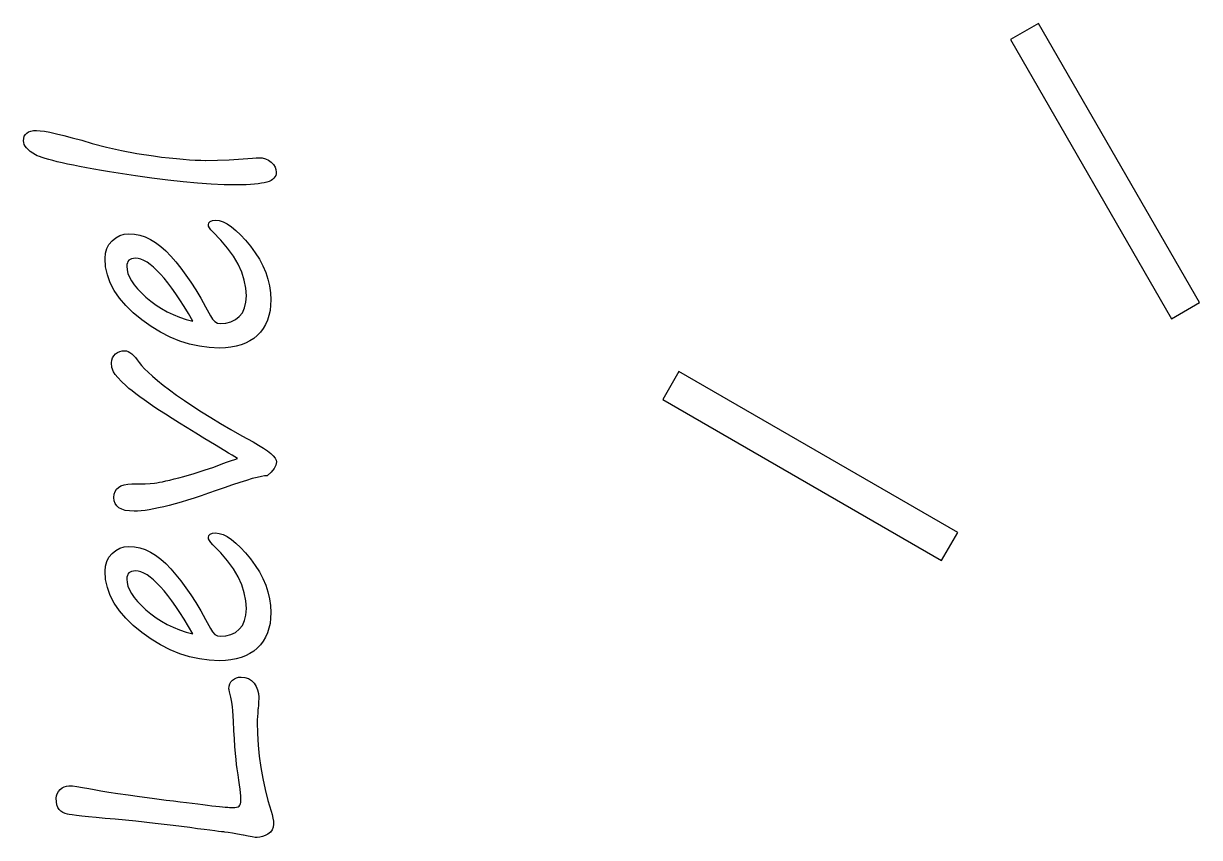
# Model space of a CAD drawing. Extents: x -1 to 126, y -65 to 138.
# Drawn here: x 95.51 to 107.2, y 1.09 to 9.17 of the extents above; entities that cross this region are included whole.
import ezdxf

# ---------------------------------------------------------------- set-up
doc = ezdxf.new("R2010")
doc.units = 0

msp = doc.modelspace()

# ---------------------------------------------------------------- linework, layer by layer
for p, q in [((105.597, 9.16847), (105.32014, 9.00845)), ((107.198, 6.39705), (105.5978, 9.16847)), ((105.32, 9.00845), (106.91992, 6.23703)), ((95.522074, 8.048407), (95.532206, 8.066131)), ((95.532206, 8.066131), (95.546543, 8.080468)), ((95.546543, 8.080468), (95.565113, 8.091869)), ((95.565113, 8.091869), (95.587465, 8.099885)), ((95.587465, 8.099885), (95.61405, 8.104513)), ((95.61405, 8.104513), (95.644431, 8.106206)), ((95.6446, 8.10623), (95.678777, 8.104254)), ((95.678777, 8.104254), (95.72266, 8.098356)), ((95.72266, 8.098356), (95.776666, 8.088224)), ((95.776666, 8.088224), (95.840801, 8.074311)), ((95.840801, 8.074311), (95.915062, 8.056587)), ((95.515846, 7.98556), (95.514153, 8.003283)), ((95.5142, 8.00328), (95.516176, 8.027325)), ((95.521745, 7.96826), (95.515846, 7.98556)), ((95.516176, 8.027325), (95.522074, 8.048407)), ((95.53103, 7.950959), (95.521745, 7.96826)), ((95.544097, 7.933659), (95.53103, 7.950959)), ((95.915062, 8.056587), (95.999028, 8.034659)), ((95.999028, 8.034659), (96.093121, 8.008497)), ((96.093121, 8.008497), (96.19734, 7.978539)), ((96.1973, 7.97838), (96.33823, 7.939984)), ((95.56055, 7.916359), (95.544097, 7.933659)), ((95.581237, 7.899059), (95.56055, 7.916359)), ((95.605283, 7.881759), (95.581237, 7.899059)), ((95.633138, 7.864882), (95.605283, 7.881759)), ((95.650438, 7.85602), (95.633138, 7.864882)), ((95.671972, 7.847158), (95.650438, 7.85602)), ((95.698134, 7.837873), (95.671972, 7.847158)), ((95.728935, 7.827741), (95.698134, 7.837873)), ((96.33823, 7.939984), (96.486752, 7.90665)), ((96.486752, 7.90665), (96.641604, 7.877536)), ((96.641604, 7.877536), (96.804051, 7.853068)), ((96.804051, 7.853068), (96.884642, 7.842936)), ((96.884642, 7.842936), (96.961012, 7.834074)), ((96.961012, 7.834074), (97.032744, 7.826483)), ((97.557233, 7.815078), (97.788878, 7.831955)), ((97.7889, 7.83197), (97.826876, 7.835357)), ((97.826876, 7.835357), (97.852614, 7.836203)), ((97.8526, 7.83619), (97.886777, 7.833227)), ((97.886777, 7.833227), (97.918423, 7.824788)), ((95.76438, 7.81761), (95.728935, 7.827741)), ((95.804463, 7.807054), (95.76438, 7.81761)), ((95.848767, 7.796076), (95.804463, 7.807054)), ((95.897712, 7.785098), (95.848767, 7.796076)), ((95.951298, 7.773273), (95.897712, 7.785098)), ((96.009526, 7.761447), (95.951298, 7.773273)), ((96.071973, 7.748804), (96.009526, 7.761447)), ((96.139484, 7.736132), (96.071973, 7.748804)), ((96.211213, 7.723065), (96.139484, 7.736132)), ((96.287585, 7.709575), (96.211213, 7.723065)), ((97.032744, 7.826483), (97.099831, 7.820161)), ((97.099831, 7.820161), (97.162702, 7.815504)), ((97.162702, 7.815504), (97.22093, 7.812117)), ((97.22093, 7.812117), (97.274515, 7.810142)), ((97.274515, 7.810142), (97.323881, 7.809295)), ((97.3239, 7.80918), (97.557233, 7.815078)), ((97.918423, 7.824788), (97.947957, 7.810451)), ((97.947957, 7.810451), (97.974542, 7.790188)), ((97.974542, 7.790188), (97.996894, 7.766989)), ((97.996894, 7.766989), (98.012925, 7.742944)), ((98.012925, 7.742944), (98.02221, 7.718475)), ((98.02221, 7.718475), (98.025596, 7.69316)), ((96.368597, 7.695662), (96.287585, 7.709575)), ((96.453828, 7.681325), (96.368597, 7.695662)), ((96.62556, 7.654316), (96.453828, 7.681325)), ((96.790539, 7.631117), (96.62556, 7.654316)), ((96.948343, 7.611277), (96.790539, 7.631117)), ((97.098976, 7.594824), (96.948343, 7.611277)), ((97.242435, 7.58218), (97.098976, 7.594824)), ((97.954029, 7.601174), (97.932072, 7.593582)), ((97.973022, 7.610459), (97.954029, 7.601174)), ((97.989052, 7.620591), (97.973022, 7.610459)), ((98.002542, 7.632416), (97.989052, 7.620591)), ((98.012674, 7.645483), (98.002542, 7.632416)), ((98.019843, 7.660243), (98.012674, 7.645483)), ((98.024471, 7.67585), (98.019843, 7.660243)), ((98.0256, 7.69315), (98.024471, 7.67585)), ((97.378723, 7.573318), (97.242435, 7.58218)), ((97.507837, 7.567843), (97.378723, 7.573318)), ((97.6302, 7.56615), (97.507837, 7.567843)), ((97.680595, 7.566884), (97.630385, 7.566602)), ((97.72743, 7.568013), (97.680595, 7.566884)), ((97.770468, 7.569988), (97.72743, 7.568013)), ((97.810132, 7.572952), (97.770468, 7.569988)), ((97.845997, 7.576733), (97.810132, 7.572952)), ((97.878063, 7.581785), (97.845997, 7.576733)), ((97.906756, 7.58726), (97.878063, 7.581785)), ((97.932072, 7.593582), (97.906756, 7.58726)), ((97.353461, 7.156009), (97.350498, 7.169499)), ((97.3505, 7.16952), (97.355128, 7.18936)), ((97.3619, 7.139556), (97.353461, 7.156009)), ((97.355128, 7.18936), (97.368619, 7.203697)), ((97.376237, 7.120139), (97.3619, 7.139556)), ((97.368619, 7.203697), (97.390971, 7.212136)), ((97.390971, 7.212136), (97.422193, 7.215099)), ((97.4222, 7.21509), (97.458909, 7.210885)), ((97.458909, 7.210885), (97.497728, 7.19906)), ((97.497728, 7.19906), (97.538235, 7.178796)), ((97.538235, 7.178796), (97.580851, 7.150526)), ((97.580851, 7.150526), (97.625154, 7.114238)), ((96.363106, 6.974587), (96.393484, 7.011295)), ((96.393484, 7.011295), (96.430193, 7.041253)), ((96.430193, 7.041253), (96.470277, 7.062758)), ((96.470277, 7.062758), (96.513739, 7.075853)), ((96.513739, 7.075853), (96.560994, 7.080059)), ((96.561, 7.08007), (96.615429, 7.076683)), ((96.615429, 7.076683), (96.669018, 7.066128)), ((96.669018, 7.066128), (96.722183, 7.048828)), ((96.722183, 7.048828), (96.774501, 7.024783)), ((96.774501, 7.024783), (96.826402, 6.993558)), ((97.3965, 7.09821), (97.376237, 7.120139)), ((97.474083, 7.017618), (97.396446, 7.098209)), ((97.541596, 6.937029), (97.474083, 7.017618)), ((97.625154, 7.114238), (97.671145, 7.069935)), ((97.671145, 7.069935), (97.718824, 7.017614)), ((97.718824, 7.017614), (97.768613, 6.957277)), ((96.328505, 6.886401), (96.3416, 6.932812)), ((96.3416, 6.932812), (96.363106, 6.974587)), ((96.826402, 6.993558), (96.877879, 6.955161)), ((96.877879, 6.955161), (96.928512, 6.910014)), ((96.928512, 6.910014), (96.978722, 6.858117)), ((97.598977, 6.857282), (97.541596, 6.937029)), ((97.768613, 6.957277), (97.816292, 6.892719)), ((96.3243, 6.8345), (96.328505, 6.886401)), ((96.330198, 6.75263), (96.3243, 6.834486)), ((96.545896, 6.792439), (96.541662, 6.775985)), ((96.552217, 6.805929), (96.545896, 6.792439)), ((96.561503, 6.817331), (96.552217, 6.805929)), ((96.573723, 6.825769), (96.561503, 6.817331)), ((96.58806, 6.832091), (96.573723, 6.825769)), ((96.60536, 6.835901), (96.58806, 6.832091)), ((96.6252, 6.83703), (96.60536, 6.835901)), ((96.652539, 6.834502), (96.625107, 6.837042)), ((96.681233, 6.827334), (96.652539, 6.834502)), ((96.710767, 6.815085), (96.681233, 6.827334)), ((96.741569, 6.797785), (96.710767, 6.815085)), ((96.773635, 6.775856), (96.741569, 6.797785)), ((96.978722, 6.858117), (97.028512, 6.800309)), ((97.028512, 6.800309), (97.078299, 6.737862)), ((97.645391, 6.777957), (97.598977, 6.857282)), ((97.681679, 6.69863), (97.645391, 6.777957)), ((97.816292, 6.892719), (97.857223, 6.82774)), ((97.857223, 6.82774), (97.892244, 6.761918)), ((96.347075, 6.672462), (96.330198, 6.75263)), ((96.375768, 6.593558), (96.347075, 6.672462)), ((96.5403, 6.75729), (96.543263, 6.72269)), ((96.541662, 6.775985), (96.540533, 6.757415)), ((96.543263, 6.72269), (96.552125, 6.687248)), ((96.552125, 6.687248), (96.566885, 6.65096)), ((96.806548, 6.749271), (96.773635, 6.775856)), ((96.840304, 6.717205), (96.806548, 6.749271)), ((96.875746, 6.680917), (96.840304, 6.717205)), ((96.912034, 6.639145), (96.875746, 6.680917)), ((97.078299, 6.737862), (97.127668, 6.670775)), ((97.127668, 6.670775), (97.176611, 6.599045)), ((97.707841, 6.619727), (97.681679, 6.69863)), ((97.892244, 6.761918), (97.920934, 6.695675)), ((97.920934, 6.695675), (97.942863, 6.629008)), ((96.415852, 6.516766), (96.375768, 6.593558)), ((96.566885, 6.65096), (96.587995, 6.612984)), ((96.587995, 6.612984), (96.614581, 6.574167)), ((96.614581, 6.574167), (96.647493, 6.534504)), ((96.949163, 6.592731), (96.912034, 6.639145)), ((96.987559, 6.541677), (96.949163, 6.592731)), ((97.176611, 6.599045), (97.225557, 6.522673)), ((97.723448, 6.54167), (97.707841, 6.619727)), ((97.942863, 6.629008), (97.958893, 6.561918)), ((97.958893, 6.561918), (97.968178, 6.493988)), ((96.46733, 6.441238), (96.415852, 6.516766)), ((96.530197, 6.3674), (96.46733, 6.441238)), ((96.647493, 6.534504), (96.68589, 6.493576)), ((96.68589, 6.493576), (96.730616, 6.451381)), ((96.730616, 6.451381), (96.779562, 6.410453)), ((97.027223, 6.485137), (96.987559, 6.541677)), ((97.06773, 6.424377), (97.027223, 6.485137)), ((97.225557, 6.522673), (97.274502, 6.441661)), ((97.274502, 6.441661), (97.323025, 6.355584)), ((97.7285, 6.46361), (97.723448, 6.54167)), ((97.724306, 6.399885), (97.728511, 6.4636)), ((97.968178, 6.493988), (97.971565, 6.425631)), ((96.604459, 6.295247), (96.530197, 6.3674)), ((96.779562, 6.410453), (96.831037, 6.37248)), ((96.831037, 6.37248), (96.885469, 6.33788)), ((96.885469, 6.33788), (96.942009, 6.306234)), ((97.109502, 6.358131), (97.06773, 6.424377)), ((97.152117, 6.287245), (97.109502, 6.358131)), ((97.323025, 6.355584), (97.371127, 6.26529)), ((97.688887, 6.296934), (97.710816, 6.344192)), ((97.710816, 6.344192), (97.724306, 6.399885)), ((97.963303, 6.317202), (97.952748, 6.267835)), ((97.969624, 6.369946), (97.963303, 6.317202)), ((97.9716, 6.42564), (97.969624, 6.369946)), ((106.92, 6.23703), (107.197142, 6.39705)), ((96.690113, 6.224782), (96.604459, 6.295247)), ((96.782098, 6.159382), (96.690113, 6.224782)), ((96.942009, 6.306234), (97.001502, 6.277964)), ((97.001502, 6.277964), (97.063949, 6.252649)), ((97.063949, 6.252649), (97.128507, 6.23072)), ((97.128507, 6.23072), (97.196017, 6.211727)), ((97.196, 6.21172), (97.152117, 6.287245)), ((97.3711, 6.2653), (97.391363, 6.231967)), ((97.391363, 6.231967), (97.414986, 6.207921)), ((97.414986, 6.207921), (97.440724, 6.193585)), ((97.440724, 6.193585), (97.469838, 6.188956)), ((97.4699, 6.18893), (97.525596, 6.193135)), ((97.525596, 6.193135), (97.575386, 6.206202)), ((97.575386, 6.206202), (97.619689, 6.227736)), ((97.619689, 6.227736), (97.657665, 6.258114)), ((97.657665, 6.258114), (97.688887, 6.296934)), ((97.937987, 6.221845), (97.918994, 6.179229)), ((97.952748, 6.267835), (97.937987, 6.221845)), ((96.875347, 6.102842), (96.782098, 6.159382)), ((96.96986, 6.05474), (96.875347, 6.102842)), ((97.868787, 6.103701), (97.837141, 6.070788)), ((97.896219, 6.139986), (97.868787, 6.103701)), ((97.918994, 6.179229), (97.896219, 6.139986)), ((97.06564, 6.0155), (96.96986, 6.05474)), ((97.162688, 5.985119), (97.06564, 6.0155)), ((97.261, 5.96319), (97.162688, 5.985119)), ((97.360156, 5.950123), (97.261, 5.96319)), ((97.627015, 5.96364), (97.575118, 5.953931)), ((97.675961, 5.97713), (97.627015, 5.96364)), ((97.721108, 5.994853), (97.675961, 5.97713)), ((97.763303, 6.016359), (97.721108, 5.994853)), ((97.8017, 6.041674), (97.763303, 6.016359)), ((97.837141, 6.070788), (97.8017, 6.041674)), ((96.39054, 5.825225), (96.398132, 5.848847)), ((96.398132, 5.848847), (96.410352, 5.869111)), ((96.410352, 5.869111), (96.427652, 5.886834)), ((96.427652, 5.886834), (96.448339, 5.900748)), ((96.448339, 5.900748), (96.470691, 5.91088)), ((96.470691, 5.91088), (96.494313, 5.916778)), ((96.494313, 5.916778), (96.519205, 5.918754)), ((96.5192, 5.91889), (96.536077, 5.917197)), ((96.536077, 5.917197), (96.553377, 5.911722)), ((96.553377, 5.911722), (96.570677, 5.902436)), ((96.570677, 5.902436), (96.588824, 5.889793)), ((96.588824, 5.889793), (96.606971, 5.872916)), ((96.606971, 5.872916), (96.625965, 5.853076)), ((96.625965, 5.853076), (96.644958, 5.829031)), ((97.461, 5.94589), (97.360156, 5.950123)), ((97.519842, 5.948033), (97.461193, 5.946057)), ((97.575118, 5.953931), (97.519842, 5.948033)), ((96.388, 5.79864), (96.39054, 5.825225)), ((96.393084, 5.75349), (96.388032, 5.79864)), ((96.408691, 5.708766), (96.393084, 5.75349)), ((96.644958, 5.829031), (96.664375, 5.801599)), ((96.6644, 5.80159), (96.686329, 5.772476)), ((96.686329, 5.772476), (96.715443, 5.739987)), ((96.715443, 5.739987), (96.751307, 5.704545)), ((96.424298, 5.683451), (96.408691, 5.708766)), ((96.450036, 5.651806), (96.424298, 5.683451)), ((96.486321, 5.614253), (96.450036, 5.651806)), ((96.533159, 5.56995), (96.486321, 5.614253)), ((96.751307, 5.704545), (96.794343, 5.665302)), ((96.794343, 5.665302), (96.844133, 5.62311)), ((96.844133, 5.62311), (96.901094, 5.577963)), ((102.025, 5.71322), (101.86498, 5.436078)), ((104.796, 4.11302), (102.02458, 5.71322)), ((96.561014, 5.545481), (96.533159, 5.56995)), ((96.593083, 5.519319), (96.561014, 5.545481)), ((96.628525, 5.491464), (96.593083, 5.519319)), ((96.668188, 5.461927), (96.628525, 5.491464)), ((96.901094, 5.577963), (96.964808, 5.529017)), ((96.964808, 5.529017), (97.035694, 5.477119)), ((96.711648, 5.430704), (96.668188, 5.461927)), ((96.758906, 5.397792), (96.711648, 5.430704)), ((96.810383, 5.362771), (96.758906, 5.397792)), ((97.035694, 5.477119), (97.11291, 5.42311)), ((97.11291, 5.42311), (97.194766, 5.367834)), ((101.865, 5.43608), (104.63642, 3.83588)), ((96.865233, 5.326485), (96.810383, 5.362771)), ((96.925148, 5.287666), (96.865233, 5.326485)), ((96.991394, 5.245471), (96.925148, 5.287666)), ((97.194766, 5.367834), (97.282108, 5.311294)), ((97.282108, 5.311294), (97.374513, 5.254333)), ((97.063547, 5.199903), (96.991394, 5.245471)), ((97.141604, 5.151801), (97.063547, 5.199903)), ((97.225571, 5.099904), (97.141604, 5.151801)), ((97.374513, 5.254333), (97.471981, 5.195685)), ((97.471981, 5.195685), (97.574512, 5.136189)), ((97.315868, 5.045051), (97.225571, 5.099904)), ((97.412069, 4.986823), (97.315868, 5.045051)), ((97.574512, 5.136189), (97.68253, 5.07543)), ((97.68253, 5.07543), (97.795187, 5.013826)), ((97.5146, 4.92564), (97.412069, 4.986823)), ((97.552137, 4.903294), (97.514585, 4.925646)), ((97.7952, 5.01383), (97.850053, 4.982184)), ((97.850053, 4.982184), (97.897311, 4.95265)), ((97.897311, 4.95265), (97.937395, 4.925218)), ((97.937395, 4.925218), (97.970305, 4.899479)), ((97.404447, 4.764226), (97.496009, 4.797982)), ((97.496, 4.79779), (97.540303, 4.814243)), ((97.540303, 4.814243), (97.579123, 4.828157)), ((97.585894, 4.882607), (97.552137, 4.903294)), ((97.579123, 4.828157), (97.612033, 4.839559)), ((97.615008, 4.86446), (97.585894, 4.882607)), ((97.612033, 4.839559), (97.639888, 4.848421)), ((97.6399, 4.84843), (97.615008, 4.86446)), ((97.970305, 4.899479), (97.99562, 4.875434)), ((97.99562, 4.875434), (98.013767, 4.853082)), ((98.013767, 4.853082), (98.024745, 4.832818)), ((98.0285, 4.81467), (98.022602, 4.783448)), ((98.024745, 4.832818), (98.028527, 4.814672)), ((97.106556, 4.6714), (97.209511, 4.700935)), ((97.209511, 4.700935), (97.309087, 4.73216)), ((97.309087, 4.73216), (97.404447, 4.764226)), ((97.909931, 4.675571), (97.877019, 4.670519)), ((97.9344, 4.6767), (97.909931, 4.675571)), ((97.975764, 4.71425), (97.934413, 4.676697)), ((98.004878, 4.749691), (97.975764, 4.71425)), ((98.022602, 4.783448), (98.004878, 4.749691)), ((96.437815, 4.54336), (96.457232, 4.562353)), ((96.457232, 4.562353), (96.482547, 4.57669)), ((96.482547, 4.57669), (96.513349, 4.587245)), ((96.513349, 4.587245), (96.549634, 4.593567)), ((96.549634, 4.593567), (96.591829, 4.595542)), ((96.5918, 4.59568), (96.660998, 4.596244)), ((96.660998, 4.596244), (96.721337, 4.597938)), ((96.721337, 4.597938), (96.773655, 4.600901)), ((96.773655, 4.600901), (96.817118, 4.604711)), ((96.817118, 4.604711), (96.839046, 4.607674)), ((96.839046, 4.607674), (96.864785, 4.612331)), ((96.864785, 4.612331), (96.895163, 4.618653)), ((96.895163, 4.618653), (96.929343, 4.626245)), ((96.929343, 4.626245), (96.967316, 4.635106)), ((96.967316, 4.635106), (97.009511, 4.645662)), ((97.009511, 4.645662), (97.055922, 4.65791)), ((97.055922, 4.65791), (97.106556, 4.6714)), ((97.5074, 4.55729), (97.428496, 4.529435)), ((97.589677, 4.586163), (97.507401, 4.55747)), ((97.663518, 4.610632), (97.589677, 4.586163)), ((97.72892, 4.631714), (97.663518, 4.610632)), ((97.786725, 4.648591), (97.72892, 4.631714)), ((97.83567, 4.661234), (97.786725, 4.648591)), ((97.877019, 4.670519), (97.83567, 4.661234)), ((96.415446, 4.429723), (96.412483, 4.461792)), ((96.4125, 4.46193), (96.415463, 4.493152)), ((96.415463, 4.493152), (96.423902, 4.520584)), ((96.423902, 4.520584), (96.437815, 4.54336)), ((97.210773, 4.456029), (97.144107, 4.434919)), ((97.280395, 4.478381), (97.210773, 4.456029)), ((97.352968, 4.502849), (97.280395, 4.478381)), ((97.428496, 4.529435), (97.352968, 4.502849)), ((96.425155, 4.402291), (96.415446, 4.429723)), ((96.440762, 4.378669), (96.425155, 4.402291)), ((96.46269, 4.359676), (96.440762, 4.378669)), ((96.49096, 4.344492), (96.46269, 4.359676)), ((96.525137, 4.333937), (96.49096, 4.344492)), ((96.566065, 4.327616), (96.525137, 4.333937)), ((96.6129, 4.32564), (96.566065, 4.327616)), ((96.645796, 4.326489), (96.612883, 4.325642)), ((96.682084, 4.329452), (96.645796, 4.326489)), ((96.721324, 4.333657), (96.682084, 4.329452)), ((96.763516, 4.339979), (96.721324, 4.333657)), ((96.808666, 4.348418), (96.763516, 4.339979)), ((96.856765, 4.358126), (96.808666, 4.348418)), ((96.908243, 4.369951), (96.856765, 4.358126)), ((96.962672, 4.383441), (96.908243, 4.369951)), ((97.020056, 4.399048), (96.962672, 4.383441)), ((97.080395, 4.415925), (97.020056, 4.399048)), ((97.144107, 4.434919), (97.080395, 4.415925)), ((97.355128, 4.08388), (97.368619, 4.098217)), ((97.368619, 4.098217), (97.390971, 4.106656)), ((97.390971, 4.106656), (97.422193, 4.109619)), ((97.4222, 4.10961), (97.458909, 4.105405)), ((97.458909, 4.105405), (97.497728, 4.09358)), ((97.497728, 4.09358), (97.538235, 4.073316)), ((104.636, 3.83588), (104.79602, 4.113022)), ((96.513739, 3.970371), (96.560994, 3.974576)), ((96.561, 3.97459), (96.615429, 3.971203)), ((97.353461, 4.050557), (97.350498, 4.064048)), ((97.3505, 4.06404), (97.355128, 4.08388)), ((97.3619, 4.034104), (97.353461, 4.050557)), ((97.376237, 4.014687), (97.3619, 4.034104)), ((97.3965, 3.99273), (97.376237, 4.014687)), ((97.474083, 3.912138), (97.396446, 3.992729)), ((97.538235, 4.073316), (97.580851, 4.045046)), ((97.580851, 4.045046), (97.625154, 4.008761)), ((97.625154, 4.008761), (97.671145, 3.964455)), ((96.3416, 3.827332), (96.363106, 3.869104)), ((96.363106, 3.869104), (96.393484, 3.905812)), ((96.393484, 3.905812), (96.430193, 3.93577)), ((96.430193, 3.93577), (96.470277, 3.957304)), ((96.470277, 3.957304), (96.513739, 3.970371)), ((96.615429, 3.971203), (96.669018, 3.960648)), ((96.669018, 3.960648), (96.722183, 3.943348)), ((96.722183, 3.943348), (96.774501, 3.919303)), ((96.774501, 3.919303), (96.826402, 3.888081)), ((96.826402, 3.888081), (96.877879, 3.849681)), ((97.541596, 3.831549), (97.474083, 3.912138)), ((97.671145, 3.964455), (97.718824, 3.912134)), ((97.718824, 3.912134), (97.768613, 3.851797)), ((96.3243, 3.72902), (96.328505, 3.780918)), ((96.328505, 3.780918), (96.3416, 3.827332)), ((96.877879, 3.849681), (96.928512, 3.804534)), ((96.928512, 3.804534), (96.978722, 3.752637)), ((96.978722, 3.752637), (97.028512, 3.694832)), ((97.598977, 3.751802), (97.541596, 3.831549)), ((97.645391, 3.672477), (97.598977, 3.751802)), ((97.768613, 3.851797), (97.816292, 3.787239)), ((97.816292, 3.787239), (97.857223, 3.722263)), ((96.330198, 3.647147), (96.3243, 3.729006)), ((96.347075, 3.566979), (96.330198, 3.647147)), ((96.5403, 3.6518), (96.543263, 3.6172)), ((96.541662, 3.670505), (96.540533, 3.651935)), ((96.545896, 3.686959), (96.541662, 3.670505)), ((96.552217, 3.700449), (96.545896, 3.686959)), ((96.561503, 3.711851), (96.552217, 3.700449)), ((96.573723, 3.720289), (96.561503, 3.711851)), ((96.58806, 3.726611), (96.573723, 3.720289)), ((96.60536, 3.730421), (96.58806, 3.726611)), ((96.6252, 3.73155), (96.60536, 3.730421)), ((96.652539, 3.729012), (96.625107, 3.731552)), ((96.681233, 3.721844), (96.652539, 3.729012)), ((96.710767, 3.709595), (96.681233, 3.721844)), ((96.741569, 3.692295), (96.710767, 3.709595)), ((96.773635, 3.670366), (96.741569, 3.692295)), ((96.806548, 3.643781), (96.773635, 3.670366)), ((96.840304, 3.611715), (96.806548, 3.643781)), ((97.028512, 3.694832), (97.078299, 3.632385)), ((97.078299, 3.632385), (97.127668, 3.565295)), ((97.681679, 3.59315), (97.645391, 3.672477)), ((97.857223, 3.722263), (97.892244, 3.656438)), ((97.892244, 3.656438), (97.920934, 3.590195)), ((96.375768, 3.488076), (96.347075, 3.566979)), ((96.543263, 3.6172), (96.552125, 3.581758)), ((96.552125, 3.581758), (96.566885, 3.54547)), ((96.566885, 3.54547), (96.587995, 3.507497)), ((96.587995, 3.507497), (96.614581, 3.468678)), ((96.875746, 3.575427), (96.840304, 3.611715)), ((96.912034, 3.533655), (96.875746, 3.575427)), ((96.949163, 3.487241), (96.912034, 3.533655)), ((97.127668, 3.565295), (97.176611, 3.493565)), ((97.707841, 3.51425), (97.681679, 3.59315)), ((97.723448, 3.43619), (97.707841, 3.51425)), ((97.920934, 3.590195), (97.942863, 3.523528)), ((97.942863, 3.523528), (97.958893, 3.456438)), ((96.415852, 3.411283), (96.375768, 3.488076)), ((96.46733, 3.335755), (96.415852, 3.411283)), ((96.614581, 3.468678), (96.647493, 3.429014)), ((96.647493, 3.429014), (96.68589, 3.388086)), ((96.987559, 3.436187), (96.949163, 3.487241)), ((97.027223, 3.379647), (96.987559, 3.436187)), ((97.176611, 3.493565), (97.225557, 3.417193)), ((97.225557, 3.417193), (97.274502, 3.336181)), ((97.7285, 3.35813), (97.723448, 3.43619)), ((97.958893, 3.456438), (97.968178, 3.388507)), ((97.968178, 3.388507), (97.971565, 3.320153)), ((96.530197, 3.261917), (96.46733, 3.335755)), ((96.68589, 3.388086), (96.730616, 3.345894)), ((96.730616, 3.345894), (96.779562, 3.304963)), ((96.779562, 3.304963), (96.831037, 3.26699)), ((97.06773, 3.318887), (97.027223, 3.379647)), ((97.109502, 3.252644), (97.06773, 3.318887)), ((97.274502, 3.336181), (97.323025, 3.250106)), ((97.710816, 3.238712), (97.724306, 3.294408)), ((97.724306, 3.294408), (97.728511, 3.35812)), ((97.9716, 3.32016), (97.969624, 3.264464)), ((96.604459, 3.189764), (96.530197, 3.261917)), ((96.690113, 3.119299), (96.604459, 3.189764)), ((96.831037, 3.26699), (96.885469, 3.23239)), ((96.885469, 3.23239), (96.942009, 3.200744)), ((96.942009, 3.200744), (97.001502, 3.172474)), ((97.001502, 3.172474), (97.063949, 3.147159)), ((97.152117, 3.181755), (97.109502, 3.252644)), ((97.196, 3.10623), (97.152117, 3.181755)), ((97.323025, 3.250106), (97.371127, 3.15981)), ((97.3711, 3.15982), (97.391363, 3.126487)), ((97.657665, 3.152634), (97.688887, 3.191454)), ((97.688887, 3.191454), (97.710816, 3.238712)), ((97.952748, 3.162353), (97.937987, 3.116362)), ((97.963303, 3.211722), (97.952748, 3.162353)), ((97.969624, 3.264464), (97.963303, 3.211722)), ((96.782098, 3.0539), (96.690113, 3.119299)), ((96.875347, 2.997359), (96.782098, 3.0539)), ((97.063949, 3.147159), (97.128507, 3.12523)), ((97.128507, 3.12523), (97.196017, 3.106237)), ((97.391363, 3.126487), (97.414986, 3.102441)), ((97.414986, 3.102441), (97.440724, 3.088105)), ((97.440724, 3.088105), (97.469838, 3.083448)), ((97.4699, 3.08345), (97.525596, 3.087683)), ((97.525596, 3.087683), (97.575386, 3.10075)), ((97.575386, 3.10075), (97.619689, 3.122256)), ((97.619689, 3.122256), (97.657665, 3.152634)), ((97.918994, 3.073746), (97.896219, 3.034506)), ((97.937987, 3.116362), (97.918994, 3.073746)), ((96.96986, 2.949257), (96.875347, 2.997359)), ((97.06564, 2.910017), (96.96986, 2.949257)), ((97.8017, 2.936194), (97.763303, 2.910879)), ((97.837141, 2.965308), (97.8017, 2.936194)), ((97.868787, 2.998218), (97.837141, 2.965308)), ((97.896219, 3.034506), (97.868787, 2.998218)), ((97.162688, 2.879639), (97.06564, 2.910017)), ((97.261, 2.857682), (97.162688, 2.879639)), ((97.360156, 2.844615), (97.261, 2.857682)), ((97.461, 2.84041), (97.360156, 2.844615)), ((97.519842, 2.842553), (97.461193, 2.840578)), ((97.575118, 2.848452), (97.519842, 2.842553)), ((97.627015, 2.85816), (97.575118, 2.848452)), ((97.675961, 2.87165), (97.627015, 2.85816)), ((97.721108, 2.889374), (97.675961, 2.87165)), ((97.763303, 2.910879), (97.721108, 2.889374)), ((97.5551, 2.56235), (97.557076, 2.588089)), ((97.557076, 2.588089), (97.563821, 2.610441)), ((97.563821, 2.610441), (97.574799, 2.630281)), ((97.574799, 2.630281), (97.590406, 2.647158)), ((97.590406, 2.647158), (97.608976, 2.660648)), ((97.608976, 2.660648), (97.629663, 2.67078)), ((97.629663, 2.67078), (97.651592, 2.676255)), ((97.651592, 2.676255), (97.675637, 2.67823)), ((97.6758, 2.67839), (97.714196, 2.674608)), ((97.714196, 2.674608), (97.748373, 2.662783)), ((97.748373, 2.662783), (97.778752, 2.643366)), ((97.778752, 2.643366), (97.80449, 2.616358)), ((97.80449, 2.616358), (97.825177, 2.584712)), ((97.825177, 2.584712), (97.840361, 2.551379)), ((97.556395, 2.549697), (97.555266, 2.56234)), ((97.5606, 2.53155), (97.556395, 2.549697)), ((97.574083, 2.477967), (97.560593, 2.531556)), ((97.583792, 2.428601), (97.574083, 2.477967)), ((97.840361, 2.551379), (97.849223, 2.515935)), ((97.849223, 2.515935), (97.852186, 2.478803)), ((97.851918, 2.460663), (97.850224, 2.434925)), ((97.8522, 2.47881), (97.851918, 2.460663)), ((97.590537, 2.383875), (97.583792, 2.428601)), ((97.5935, 2.34337), (97.590537, 2.383875)), ((97.599021, 2.241677), (97.593546, 2.343364)), ((97.8437, 2.36235), (97.840737, 2.320999)), ((97.847684, 2.402435), (97.843874, 2.362351)), ((97.850224, 2.434925), (97.847684, 2.402435)), ((97.604073, 2.148427), (97.599021, 2.241677)), ((97.8365, 2.23028), (97.838476, 2.116355)), ((97.837068, 2.254753), (97.836786, 2.230284)), ((97.838197, 2.285134), (97.837068, 2.254753)), ((97.840737, 2.320999), (97.838197, 2.285134)), ((97.609548, 2.063617), (97.604073, 2.148427)), ((97.838476, 2.116355), (97.845221, 2.003277)), ((97.615023, 1.987245), (97.609548, 2.063617)), ((97.620075, 1.919314), (97.615023, 1.987245)), ((97.845221, 2.003277), (97.855776, 1.89104)), ((97.62555, 1.859819), (97.620075, 1.919314)), ((97.855776, 1.89104), (97.870959, 1.780067)), ((97.631025, 1.809185), (97.62555, 1.859819)), ((97.6365, 1.76657), (97.631025, 1.809185)), ((97.645657, 1.707504), (97.636795, 1.766576)), ((97.870959, 1.780067), (97.890799, 1.670364)), ((97.653249, 1.654342), (97.645657, 1.707504)), ((97.659994, 1.606661), (97.653249, 1.654342)), ((97.890799, 1.670364), (97.914421, 1.561079)), ((95.84074, 1.497792), (95.848332, 1.519721)), ((95.848332, 1.519721), (95.86058, 1.540803)), ((95.86058, 1.540803), (95.87788, 1.56022)), ((95.87788, 1.56022), (95.898567, 1.576673)), ((95.898567, 1.576673), (95.919649, 1.588921)), ((95.919649, 1.588921), (95.942001, 1.595667)), ((95.942001, 1.595667), (95.964777, 1.598207)), ((95.9648, 1.59822), (96.000244, 1.596527)), ((96.000244, 1.596527), (96.045391, 1.591475)), ((96.045391, 1.591475), (96.099821, 1.583036)), ((96.099821, 1.583036), (96.164379, 1.571211)), ((96.1644, 1.57121), (96.217565, 1.560655)), ((96.217565, 1.560655), (96.283388, 1.549253)), ((96.283388, 1.549253), (96.361024, 1.53661)), ((96.361024, 1.53661), (96.450898, 1.522696)), ((96.450898, 1.522696), (96.553009, 1.507936)), ((97.665469, 1.564469), (97.659994, 1.606661)), ((97.669279, 1.528181), (97.665469, 1.564469)), ((97.672242, 1.497379), (97.669279, 1.528181)), ((97.914421, 1.561079), (97.942692, 1.453064)), ((95.8382, 1.47417), (95.84074, 1.497792)), ((95.840316, 1.438771), (95.83834, 1.474212)), ((95.846214, 1.408813), (95.840316, 1.438771)), ((95.855923, 1.383074), (95.846214, 1.408813)), ((96.553009, 1.507936), (96.667354, 1.491906)), ((96.667354, 1.491906), (96.793936, 1.475029)), ((96.793936, 1.475029), (96.932755, 1.456882)), ((96.932755, 1.456882), (97.003217, 1.44802)), ((97.003217, 1.44802), (97.069884, 1.439582)), ((97.069884, 1.439582), (97.132331, 1.431567)), ((97.132331, 1.431567), (97.190982, 1.424398)), ((97.190982, 1.424398), (97.245832, 1.417653)), ((97.245832, 1.417653), (97.296465, 1.411331)), ((97.296465, 1.411331), (97.343723, 1.405856)), ((97.343723, 1.405856), (97.386762, 1.400804)), ((97.656807, 1.396978), (97.664399, 1.40584)), ((97.664399, 1.40584), (97.670298, 1.418484)), ((97.670298, 1.418484), (97.673261, 1.434091)), ((97.674218, 1.472487), (97.672242, 1.497379)), ((97.673261, 1.434091), (97.67439, 1.453084)), ((97.6745, 1.45307), (97.674218, 1.472487)), ((97.942692, 1.453064), (97.975181, 1.346314)), ((95.869413, 1.362811), (95.855923, 1.383074)), ((95.88629, 1.346781), (95.869413, 1.362811)), ((95.905283, 1.333686), (95.88629, 1.346781)), ((95.926817, 1.323554), (95.905283, 1.333686)), ((95.950439, 1.316385), (95.926817, 1.323554)), ((95.969009, 1.312999), (95.950439, 1.316385)), ((95.998967, 1.309189), (95.969009, 1.312999)), ((96.040738, 1.304137), (95.998967, 1.309189)), ((96.093903, 1.298239), (96.040738, 1.304137)), ((96.158882, 1.291493), (96.093903, 1.298239)), ((96.235678, 1.283902), (96.158882, 1.291493)), ((97.386762, 1.400804), (97.425579, 1.396599)), ((97.425579, 1.396599), (97.4606, 1.392789)), ((97.4606, 1.392789), (97.491825, 1.389403)), ((97.491825, 1.389403), (97.519257, 1.386863)), ((97.519257, 1.386863), (97.542879, 1.384887)), ((97.542879, 1.384887), (97.562296, 1.383758)), ((97.562296, 1.383758), (97.57748, 1.382912)), ((97.57748, 1.382912), (97.589305, 1.382629)), ((97.5893, 1.38219), (97.612075, 1.383037)), ((97.612075, 1.383037), (97.631069, 1.386)), ((97.631069, 1.386), (97.645829, 1.390657)), ((97.645829, 1.390657), (97.656807, 1.396978)), ((97.9754, 1.34632), (97.985532, 1.31172)), ((97.985532, 1.31172), (97.9927, 1.278386)), ((96.323864, 1.27504), (96.235678, 1.283902)), ((96.42386, 1.265755), (96.323864, 1.27504)), ((96.628925, 1.245915), (96.42386, 1.265755)), ((96.82133, 1.225228), (96.628925, 1.245915)), ((97.000233, 1.204146), (96.82133, 1.225228)), ((97.166476, 1.182612), (97.000233, 1.204146)), ((97.242005, 1.17248), (97.166476, 1.182612)), ((97.308248, 1.163619), (97.242005, 1.17248)), ((97.995213, 1.187252), (97.984658, 1.16109)), ((97.9927, 1.278386), (97.997329, 1.247164)), ((97.9986, 1.21721), (97.995213, 1.187252)), ((97.997329, 1.247164), (97.998458, 1.217206)), ((97.365212, 1.156027), (97.308248, 1.163619)), ((97.413313, 1.150128), (97.365212, 1.156027)), ((97.452554, 1.145077), (97.413313, 1.150128)), ((97.482088, 1.14169), (97.452554, 1.145077)), ((97.502775, 1.139997), (97.482088, 1.14169)), ((97.5146, 1.13915), (97.502775, 1.139997)), ((97.548311, 1.134929), (97.514554, 1.139134)), ((97.590503, 1.128607), (97.548311, 1.134929)), ((97.640293, 1.119322), (97.590503, 1.128607)), ((97.6981, 1.10792), (97.640293, 1.119322)), ((97.746282, 1.097642), (97.698183, 1.107774)), ((97.785102, 1.090897), (97.746282, 1.097642)), ((97.814637, 1.086269), (97.785102, 1.090897)), ((97.8349, 1.08514), (97.814637, 1.086269)), ((97.86144, 1.087261), (97.834855, 1.085285)), ((97.888449, 1.093583), (97.86144, 1.087261)), ((97.915457, 1.104561), (97.888449, 1.093583)), ((97.942889, 1.119321), (97.915457, 1.104561)), ((97.967358, 1.138315), (97.942889, 1.119321)), ((97.984658, 1.16109), (97.967358, 1.138315))]:
    msp.add_line(p, q)

doc.saveas('drawing.dxf')
